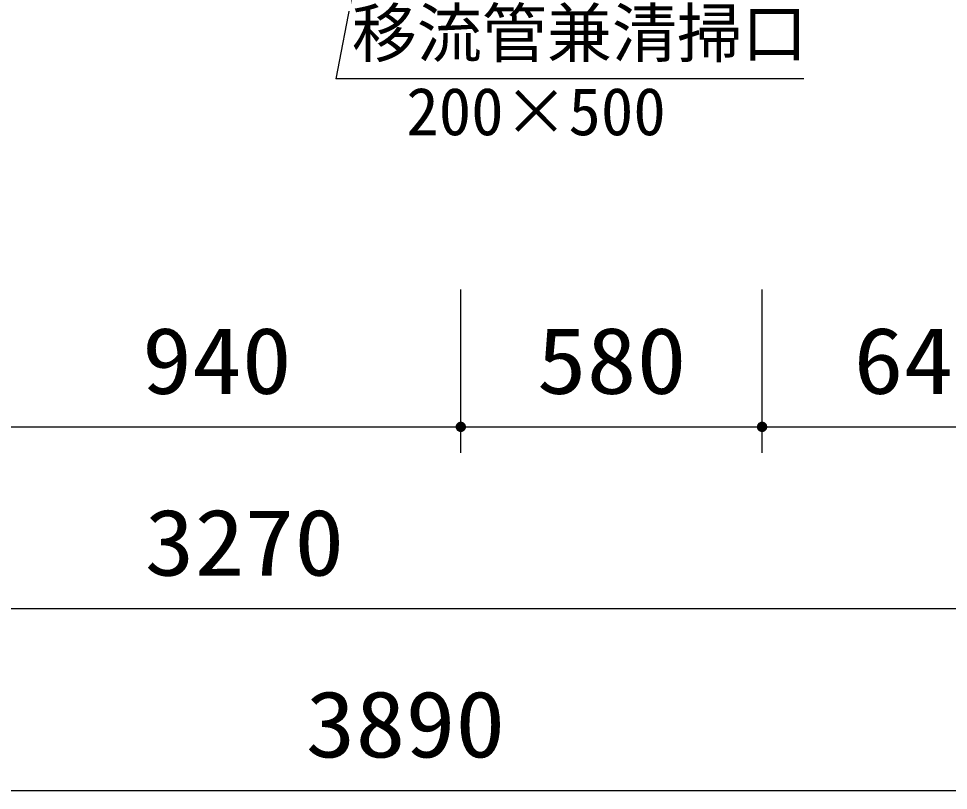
# Model space of a CAD drawing. Units: millimetres, scale not verified. Extents: x -14850 to 14850, y -10500 to 10500.
# Drawn here: x -9755 to -7965, y -810 to 676 of the extents above; entities that cross this region are included whole.
import ezdxf
from ezdxf.enums import TextEntityAlignment as Align

# ---------------------------------------------------------------- set-up
doc = ezdxf.new("R2010")
doc.units = ezdxf.units.MM
doc.header["$LTSCALE"] = 50
doc.layers.add('0-0_製作', color=5, linetype='Continuous', lineweight=25)
doc.layers.add('0-1_空気管', color=3, linetype='Continuous', lineweight=25)
doc.styles.add('ＭＳ ゴシック', font='')
doc.styles.get('ＭＳ ゴシック').set_extended_font_data('MS Gothic')

msp = doc.modelspace()

# ---------------------------------------------------------------- linework, layer by layer
at = {"layer": '0-0_製作', "color": 2}
for p, q in [((-8903.31, -159.85), (-8903.31, 154.4)), ((-8323.31, -159.85), (-8323.31, 154.4)), ((-9843.31, -109.85), (-8903.31, -109.85)), ((-8903.31, -109.85), (-8323.31, -109.85)), ((-8323.31, -109.85), (-7683.31, -109.85)), ((-10953.31, -459.85), (-7683.31, -459.85)), ((-10953.31, -809.85), (-7063.31, -809.85))]:
    msp.add_line(p, q, dxfattribs=at)
at = {"layer": '0-0_製作'}
for points in [[(-8912.82, -106.76), (-8903.31, -109.85), (-8913.13, -107.98)], [(-8912.35, -105.59), (-8903.31, -109.85), (-8912.82, -106.76)], [(-8911.75, -104.49), (-8903.31, -109.85), (-8912.35, -105.59)], [(-8911.01, -103.48), (-8903.31, -109.85), (-8911.75, -104.49)], [(-8910.15, -102.56), (-8903.31, -109.85), (-8911.01, -103.48)], [(-8909.18, -101.76), (-8903.31, -109.85), (-8910.15, -102.56)], [(-8908.12, -101.09), (-8903.31, -109.85), (-8909.18, -101.76)], [(-8906.99, -100.55), (-8903.31, -109.85), (-8908.12, -101.09)], [(-8905.79, -100.16), (-8903.31, -109.85), (-8906.99, -100.55)], [(-8904.56, -99.93), (-8903.31, -109.85), (-8905.79, -100.16)], [(-8903.31, -99.85), (-8903.31, -109.85), (-8904.56, -99.93)], [(-8903.31, -99.85), (-8893.31, -109.85), (-8903.31, -109.85)], [(-8902.68, -99.87), (-8893.31, -109.85), (-8903.31, -99.85)], [(-8901.43, -100.03), (-8893.31, -109.85), (-8902.68, -99.87)], [(-8900.22, -100.34), (-8893.31, -109.85), (-8901.43, -100.03)], [(-8899.05, -100.8), (-8893.31, -109.85), (-8900.22, -100.34)], [(-8897.95, -101.41), (-8893.31, -109.85), (-8899.05, -100.8)], [(-8896.93, -102.14), (-8893.31, -109.85), (-8897.95, -101.41)], [(-8896.02, -103), (-8893.31, -109.85), (-8896.93, -102.14)], [(-8895.22, -103.97), (-8893.31, -109.85), (-8896.02, -103)], [(-8894.54, -105.03), (-8893.31, -109.85), (-8895.22, -103.97)], [(-8894.01, -106.17), (-8893.31, -109.85), (-8894.54, -105.03)], [(-8893.62, -107.36), (-8893.31, -109.85), (-8894.01, -106.17)], [(-8893.38, -108.6), (-8893.31, -109.85), (-8893.62, -107.36)], [(-8332.82, -106.76), (-8323.31, -109.85), (-8333.13, -107.98)], [(-8332.35, -105.59), (-8323.31, -109.85), (-8332.82, -106.76)], [(-8331.75, -104.49), (-8323.31, -109.85), (-8332.35, -105.59)], [(-8331.01, -103.48), (-8323.31, -109.85), (-8331.75, -104.49)], [(-8330.15, -102.56), (-8323.31, -109.85), (-8331.01, -103.48)], [(-8329.18, -101.76), (-8323.31, -109.85), (-8330.15, -102.56)], [(-8328.12, -101.09), (-8323.31, -109.85), (-8329.18, -101.76)], [(-8326.99, -100.55), (-8323.31, -109.85), (-8328.12, -101.09)], [(-8325.79, -100.16), (-8323.31, -109.85), (-8326.99, -100.55)], [(-8324.56, -99.93), (-8323.31, -109.85), (-8325.79, -100.16)], [(-8323.31, -99.85), (-8323.31, -109.85), (-8324.56, -99.93)], [(-8323.31, -99.85), (-8313.31, -109.85), (-8323.31, -109.85)], [(-8322.68, -99.87), (-8313.31, -109.85), (-8323.31, -99.85)], [(-8321.43, -100.03), (-8313.31, -109.85), (-8322.68, -99.87)], [(-8320.22, -100.34), (-8313.31, -109.85), (-8321.43, -100.03)], [(-8319.05, -100.8), (-8313.31, -109.85), (-8320.22, -100.34)], [(-8317.95, -101.41), (-8313.31, -109.85), (-8319.05, -100.8)], [(-8316.93, -102.14), (-8313.31, -109.85), (-8317.95, -101.41)], [(-8316.02, -103), (-8313.31, -109.85), (-8316.93, -102.14)], [(-8315.22, -103.97), (-8313.31, -109.85), (-8316.02, -103)], [(-8314.54, -105.03), (-8313.31, -109.85), (-8315.22, -103.97)], [(-8314.01, -106.17), (-8313.31, -109.85), (-8314.54, -105.03)], [(-8313.62, -107.36), (-8313.31, -109.85), (-8314.01, -106.17)], [(-8313.38, -108.6), (-8313.31, -109.85), (-8313.62, -107.36)], [(-8913.29, -109.22), (-8903.31, -109.85), (-8913.31, -109.85)], [(-8903.31, -109.85), (-8913.23, -111.1), (-8913.31, -109.85)], [(-8913.13, -107.98), (-8903.31, -109.85), (-8913.29, -109.22)], [(-8903.31, -109.85), (-8912.99, -112.34), (-8913.23, -111.1)], [(-8903.31, -109.85), (-8912.6, -113.53), (-8912.99, -112.34)], [(-8903.31, -109.85), (-8912.07, -114.67), (-8912.6, -113.53)], [(-8903.31, -109.85), (-8911.4, -115.73), (-8912.07, -114.67)], [(-8903.31, -109.85), (-8910.6, -116.69), (-8911.4, -115.73)], [(-8903.31, -109.85), (-8909.68, -117.55), (-8910.6, -116.69)], [(-8903.31, -109.85), (-8908.66, -118.29), (-8909.68, -117.55)], [(-8903.31, -109.85), (-8907.56, -118.9), (-8908.66, -118.29)], [(-8903.31, -109.85), (-8906.4, -119.36), (-8907.56, -118.9)], [(-8903.31, -109.85), (-8905.18, -119.67), (-8906.4, -119.36)], [(-8903.31, -109.85), (-8903.93, -119.83), (-8905.18, -119.67)], [(-8903.31, -109.85), (-8903.31, -119.85), (-8903.93, -119.83)], [(-8903.31, -109.85), (-8902.05, -119.77), (-8903.31, -119.85)], [(-8893.31, -109.85), (-8902.05, -119.77), (-8903.31, -109.85)], [(-8893.31, -109.85), (-8900.82, -119.54), (-8902.05, -119.77)], [(-8893.31, -109.85), (-8899.62, -119.15), (-8900.82, -119.54)], [(-8893.31, -109.85), (-8898.49, -118.61), (-8899.62, -119.15)], [(-8893.31, -109.85), (-8897.43, -117.94), (-8898.49, -118.61)], [(-8893.31, -109.85), (-8896.46, -117.14), (-8897.43, -117.94)], [(-8893.31, -109.85), (-8895.6, -116.22), (-8896.46, -117.14)], [(-8893.31, -109.85), (-8894.86, -115.21), (-8895.6, -116.22)], [(-8893.31, -109.85), (-8894.26, -114.11), (-8894.86, -115.21)], [(-8893.31, -109.85), (-8893.8, -112.94), (-8894.26, -114.11)], [(-8893.31, -109.85), (-8893.48, -111.72), (-8893.8, -112.94)], [(-8893.31, -109.85), (-8893.33, -110.48), (-8893.48, -111.72)], [(-8333.29, -109.22), (-8323.31, -109.85), (-8333.31, -109.85)], [(-8323.31, -109.85), (-8333.23, -111.1), (-8333.31, -109.85)], [(-8333.13, -107.98), (-8323.31, -109.85), (-8333.29, -109.22)], [(-8323.31, -109.85), (-8332.99, -112.34), (-8333.23, -111.1)], [(-8323.31, -109.85), (-8332.6, -113.53), (-8332.99, -112.34)], [(-8323.31, -109.85), (-8332.07, -114.67), (-8332.6, -113.53)], [(-8323.31, -109.85), (-8331.4, -115.73), (-8332.07, -114.67)], [(-8323.31, -109.85), (-8330.6, -116.69), (-8331.4, -115.73)], [(-8323.31, -109.85), (-8329.68, -117.55), (-8330.6, -116.69)], [(-8323.31, -109.85), (-8328.66, -118.29), (-8329.68, -117.55)], [(-8323.31, -109.85), (-8327.56, -118.9), (-8328.66, -118.29)], [(-8323.31, -109.85), (-8326.4, -119.36), (-8327.56, -118.9)], [(-8323.31, -109.85), (-8325.18, -119.67), (-8326.4, -119.36)], [(-8323.31, -109.85), (-8323.93, -119.83), (-8325.18, -119.67)], [(-8323.31, -109.85), (-8323.31, -119.85), (-8323.93, -119.83)], [(-8323.31, -109.85), (-8322.05, -119.77), (-8323.31, -119.85)], [(-8313.31, -109.85), (-8322.05, -119.77), (-8323.31, -109.85)], [(-8313.31, -109.85), (-8320.82, -119.54), (-8322.05, -119.77)], [(-8313.31, -109.85), (-8319.62, -119.15), (-8320.82, -119.54)], [(-8313.31, -109.85), (-8318.49, -118.61), (-8319.62, -119.15)], [(-8313.31, -109.85), (-8317.43, -117.94), (-8318.49, -118.61)], [(-8313.31, -109.85), (-8316.46, -117.14), (-8317.43, -117.94)], [(-8313.31, -109.85), (-8315.6, -116.22), (-8316.46, -117.14)], [(-8313.31, -109.85), (-8314.86, -115.21), (-8315.6, -116.22)], [(-8313.31, -109.85), (-8314.26, -114.11), (-8314.86, -115.21)], [(-8313.31, -109.85), (-8313.8, -112.94), (-8314.26, -114.11)], [(-8313.31, -109.85), (-8313.48, -111.72), (-8313.8, -112.94)], [(-8313.31, -109.85), (-8313.33, -110.48), (-8313.48, -111.72)]]:
    msp.add_solid(points, dxfattribs=at)
at = {"layer": '0-1_空気管'}
for p in [(-8976.85, 1427.37), (-8243.1, 560)]:
    msp.add_line(p, (-9144.21, 560), dxfattribs=at)

# ---------------------------------------------------------------- texts
at = {"layer": '0-0_製作', "color": 4, "style": 'ＭＳ ゴシック', "width": 1.1}
for s, p in [('940', (-9517.06, -84.85)), ('580', (-8757.06, -84.85)), ('640', (-8147.06, -84.85)), ('3270', (-9512.06, -434.85)), ('3890', (-9202.06, -784.85))]:
    msp.add_text(s, height=128.4, dxfattribs=at).set_placement(p, align=Align.BOTTOM_LEFT)
at = {"layer": '0-1_空気管', "color": 4, "style": 'ＭＳ ゴシック'}
for s, p in [('移流管兼清掃口', (-9113.2, 574.86)), ('200×500', (-9008.26, 424.11))]:
    msp.add_text(s, height=91.79, dxfattribs=at).set_placement(p, align=Align.BOTTOM_LEFT)

doc.saveas('drawing.dxf')
